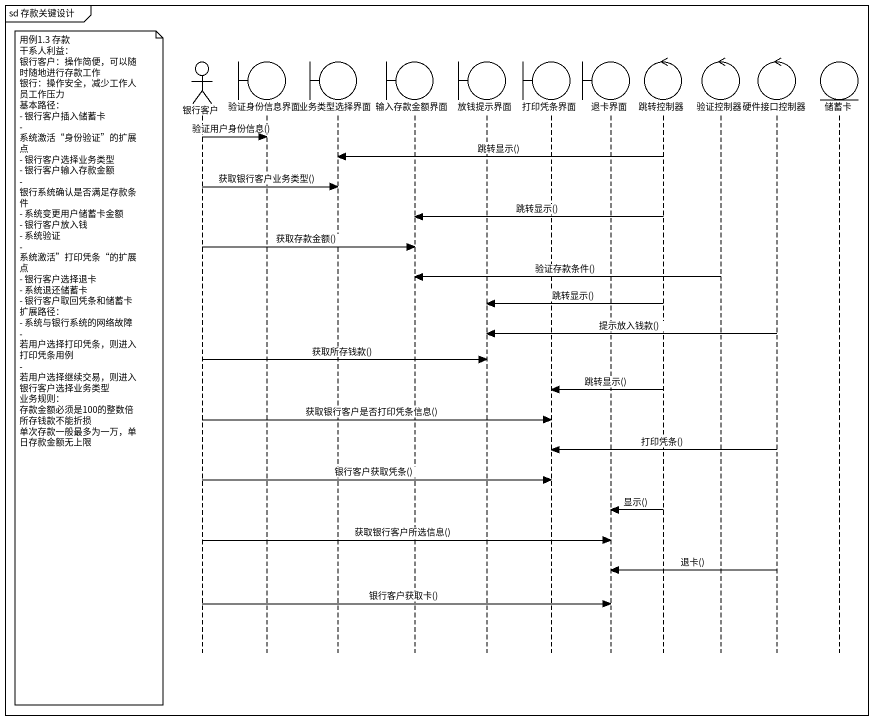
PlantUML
@startuml
mainframe sd 存款关键设计
hide footbox
actor 银行客户
boundary 验证身份信息界面
boundary 业务类型选择界面
boundary 输入存款金额界面
boundary 放钱提示界面
boundary 打印凭条界面
boundary 退卡界面
control 跳转控制器
control 验证控制器
control 硬件接口控制器
entity 储蓄卡

银行客户 -> 验证身份信息界面 : 验证用户身份信息()
跳转控制器 -> 业务类型选择界面 : 跳转显示()
银行客户 -> 业务类型选择界面 : 获取银行客户业务类型()
跳转控制器 -> 输入存款金额界面 : 跳转显示()
银行客户 -> 输入存款金额界面 : 获取存款金额()
验证控制器 -> 输入存款金额界面 : 验证存款条件()
跳转控制器 -> 放钱提示界面 : 跳转显示()
硬件接口控制器 -> 放钱提示界面 : 提示放入钱款()
银行客户 -> 放钱提示界面 : 获取所存钱款()
note left of 银行客户
  用例1.3 存款
  干系人利益：
  银行客户：操作简便，可以随时随地进行存款工作
  银行：操作安全，减少工作人员工作压力
  基本路径：
  - 银行客户插入储蓄卡
  - 系统激活“身份验证”的扩展点
  - 银行客户选择业务类型
  - 银行客户输入存款金额
  - 银行系统确认是否满足存款条件
  - 系统变更用户储蓄卡金额
  - 银行客户放入钱
  - 系统验证
  - 系统激活”打印凭条“的扩展点
  - 银行客户选择退卡
  - 系统退还储蓄卡
  - 银行客户取回凭条和储蓄卡
  扩展路径：
  - 系统与银行系统的网络故障
  - 若用户选择打印凭条，则进入打印凭条用例
  - 若用户选择继续交易，则进入银行客户选择业务类型
  业务规则：
  存款金额必须是100的整数倍
  所存钱款不能折损
  单次存款一般最多为一万，单日存款金额无上限
end note
跳转控制器 -> 打印凭条界面 : 跳转显示()
银行客户 -> 打印凭条界面 : 获取银行客户是否打印凭条信息()
硬件接口控制器 -> 打印凭条界面 : 打印凭条()
银行客户 -> 打印凭条界面 : 银行客户获取凭条()
跳转控制器 -> 退卡界面 : 显示()
银行客户 -> 退卡界面 : 获取银行客户所选信息()
硬件接口控制器 -> 退卡界面 : 退卡()
银行客户 -> 退卡界面 : 银行客户获取卡()
@enduml
